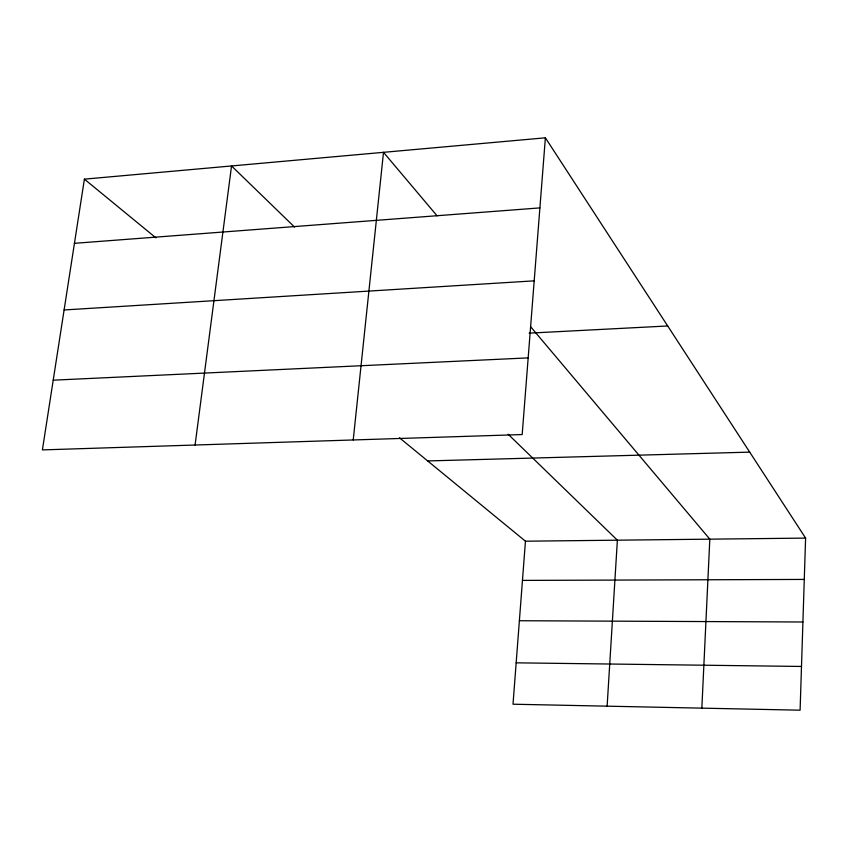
<?xml version="1.0" encoding="UTF-8"?>
<svg xmlns="http://www.w3.org/2000/svg" width="848" height="848" viewBox="0 0 848 848"><rect width="100%" height="100%" fill="white"/><g stroke="black" fill="none" stroke-linecap="round" stroke-linejoin="round"><path stroke-width="1.27" d="M545.381 137.811L522.177 434.558L42.4 449.906L84.397 179.151L545.381 137.811L805.6 538.098L800.099 710.189L513.008 704.211L525.453 541.204L399.461 437.78M701.847 708.144L709.818 539.158L530.647 326.756M607.126 706.172L617.376 540.187L508.143 434.229M353.224 439.964L383.508 152.322L437.133 215.89M195.082 445.02L231.546 165.954L294.574 227.094M74.444 243.323L539.9 207.898M64.109 309.965L534.198 280.847M529.141 333.147L667.705 325.971M53.212 380.18L528.177 357.888M427.668 460.941L749.717 452.132M525.453 541.204L805.6 538.098M522.463 580.403L804.275 579.428M519.389 620.736L802.918 621.997M516.167 662.829L801.498 666.454M84.397 179.151L155.926 237.864"/></g></svg>
